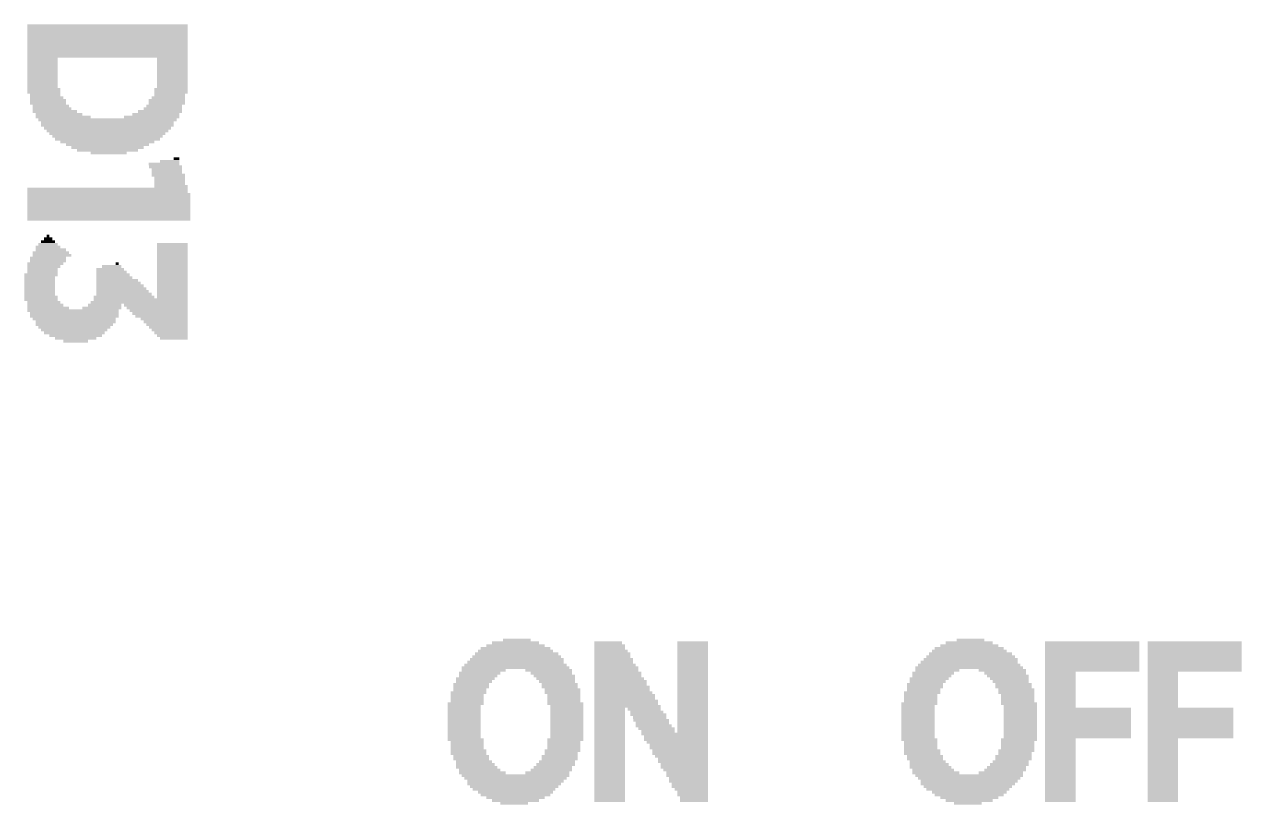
# Model space of a CAD drawing. Extents: x -50 to 50, y -28 to 28.
# Drawn here: x 6.93 to 16.25, y 21.66 to 27.63 of the extents above; entities that cross this region are included whole.
import ezdxf

# ---------------------------------------------------------------- set-up
doc = ezdxf.new("R2010")
doc.units = 0
doc.layers.add('200', color=132, linetype='CONTINUOUS')

# ---------------------------------------------------------------- blocks, each defined once
blk = doc.blocks.new('RECT')
blk.add_solid([(-0.5, -0.5), (0.5, -0.5), (-0.5, 0.5), (0.5, 0.5)])

msp = doc.modelspace()

# ---------------------------------------------------------------- block references
at = {"layer": '200'}
for p, xscale, yscale in [((7.5679, 27.6225), 1.2268, 0.0213), ((7.5679, 27.6013), 1.2268, 0.0211), ((7.5679, 27.5802), 1.2268, 0.0211), ((7.5679, 27.559), 1.2268, 0.0213), ((7.5679, 27.5378), 1.2268, 0.0211), ((7.5679, 27.5167), 1.2268, 0.0211), ((7.5679, 27.4955), 1.2268, 0.0213), ((7.5679, 27.4743), 1.2268, 0.0211), ((7.5679, 27.4532), 1.2268, 0.0211), ((7.5679, 27.432), 1.2268, 0.0213), ((7.5679, 27.4108), 1.2268, 0.0211), ((7.5679, 27.3897), 1.2268, 0.0211), ((7.0701, 27.3685), 0.2311, 0.0213), ((7.0701, 27.3473), 0.2311, 0.0211), ((7.0701, 27.3262), 0.2311, 0.0211), ((7.0701, 27.305), 0.2311, 0.0213), ((7.0701, 27.2838), 0.2311, 0.0211), ((8.0645, 27.3685), 0.2337, 0.0213), ((8.0645, 27.3473), 0.2337, 0.0211), ((8.0645, 27.3262), 0.2337, 0.0211), ((8.0645, 27.305), 0.2337, 0.0213), ((8.0645, 27.2838), 0.2337, 0.0211), ((7.0701, 27.2627), 0.2311, 0.0211), ((7.0701, 27.2415), 0.2311, 0.0213), ((7.0701, 27.2203), 0.2311, 0.0211), ((7.0701, 27.1992), 0.2311, 0.0211), ((8.0645, 27.2627), 0.2337, 0.0211), ((8.0645, 27.2415), 0.2337, 0.0213), ((8.0645, 27.2203), 0.2337, 0.0211), ((8.0645, 27.1992), 0.2337, 0.0211), ((7.0701, 27.178), 0.2311, 0.0213), ((7.0701, 27.1568), 0.2311, 0.0211), ((7.0803, 27.1357), 0.2515, 0.0211), ((7.0803, 27.1145), 0.2515, 0.0213), ((8.0543, 27.1357), 0.254, 0.0211), ((8.0543, 27.1145), 0.254, 0.0213), ((8.0645, 27.178), 0.2337, 0.0213), ((8.0645, 27.1568), 0.2337, 0.0211), ((7.0904, 27.0933), 0.2311, 0.0211), ((7.1018, 27.0722), 0.254, 0.0211), ((7.112, 27.051), 0.2743, 0.0213), ((7.112, 27.0298), 0.2743, 0.0211), ((7.1336, 27.0087), 0.2769, 0.0211), ((8.001, 27.0087), 0.2743, 0.0211), ((8.0226, 27.051), 0.2769, 0.0213), ((8.0226, 27.0298), 0.2769, 0.0211), ((8.034, 27.0722), 0.254, 0.0211), ((8.0442, 27.0933), 0.2337, 0.0211), ((7.1653, 26.9663), 0.3404, 0.0211), ((7.1438, 26.9875), 0.2972, 0.0213), ((7.1971, 26.9452), 0.3581, 0.0211), ((7.2288, 26.924), 0.4216, 0.0213), ((7.9058, 26.924), 0.4242, 0.0213), ((7.9375, 26.9452), 0.3607, 0.0211), ((7.9693, 26.9663), 0.3378, 0.0211), ((7.9908, 26.9875), 0.2946, 0.0213), ((7.5679, 26.9028), 1.0592, 0.0211), ((7.5667, 26.8817), 1.016, 0.0211), ((7.5667, 26.8605), 1.016, 0.0213), ((7.5679, 26.8393), 0.9728, 0.0211), ((7.5679, 26.8182), 0.9322, 0.0211), ((7.5667, 26.797), 0.889, 0.0213), ((7.5679, 26.7758), 0.8458, 0.0211), ((7.5679, 26.7547), 0.8052, 0.0211), ((7.5667, 26.7335), 0.7214, 0.0213), ((7.5667, 26.7123), 0.635, 0.0211), ((7.5679, 26.6912), 0.5512, 0.0211), ((7.5679, 26.67), 0.4648, 0.0213), ((7.5768, 26.6488), 0.2743, 0.0211), ((8.001, 26.5642), 0.2337, 0.0211), ((8.0112, 26.543), 0.254, 0.0213), ((8.0442, 26.5853), 0.1473, 0.0211), ((8.0962, 26.6065), 0.0432, 0.0213), ((8.034, 26.4795), 0.254, 0.0213), ((8.0226, 26.5218), 0.2311, 0.0211), ((8.0226, 26.5007), 0.2311, 0.0211), ((8.0442, 26.4583), 0.2337, 0.0211), ((7.5679, 26.3737), 1.2268, 0.0211), ((7.5679, 26.3525), 1.2268, 0.0213), ((8.0442, 26.4372), 0.2337, 0.0211), ((8.0442, 26.416), 0.2337, 0.0213), ((8.0543, 26.3948), 0.254, 0.0211), ((7.5781, 26.3313), 1.2471, 0.0211), ((7.5781, 26.3102), 1.2471, 0.0211), ((7.5781, 26.289), 1.2471, 0.0213), ((7.5781, 26.2678), 1.2471, 0.0211), ((7.5781, 26.2467), 1.2471, 0.0211), ((7.5781, 26.2255), 1.2471, 0.0213), ((7.5781, 26.2043), 1.2471, 0.0211), ((7.5781, 26.1832), 1.2471, 0.0211), ((7.5781, 26.162), 1.2471, 0.0213), ((7.5781, 26.1408), 1.2471, 0.0211), ((7.1133, 25.9927), 0.0635, 0.0211), ((7.112, 26.0138), 0.0203, 0.0211), ((7.1336, 25.8868), 0.2769, 0.0211), ((7.112, 25.9292), 0.188, 0.0211), ((7.1336, 25.908), 0.2311, 0.0213), ((7.112, 25.9503), 0.1473, 0.0211), ((7.112, 25.9715), 0.1067, 0.0213), ((8.0645, 25.9503), 0.2337, 0.0211), ((8.0645, 25.9292), 0.2337, 0.0211), ((8.0645, 25.908), 0.2337, 0.0213), ((8.0645, 25.8868), 0.2337, 0.0211), ((7.0917, 25.8022), 0.2743, 0.0211), ((7.112, 25.8445), 0.2743, 0.0213), ((7.112, 25.8233), 0.2743, 0.0211), ((7.1438, 25.8657), 0.2972, 0.0211), ((7.6416, 25.8022), 0.0229, 0.0211), ((8.0645, 25.8657), 0.2337, 0.0211), ((8.0645, 25.8445), 0.2337, 0.0213), ((8.0645, 25.8233), 0.2337, 0.0211), ((8.0645, 25.8022), 0.2337, 0.0211), ((7.0587, 25.7175), 0.254, 0.0213), ((7.0803, 25.781), 0.2515, 0.0213), ((7.0701, 25.7598), 0.2311, 0.0211), ((7.0701, 25.7387), 0.2311, 0.0211), ((7.6098, 25.7175), 0.254, 0.0213), ((7.5883, 25.7598), 0.2108, 0.0211), ((7.5984, 25.7387), 0.2311, 0.0211), ((7.5997, 25.781), 0.1473, 0.0213), ((8.0645, 25.781), 0.2337, 0.0213), ((8.0645, 25.7598), 0.2337, 0.0211), ((8.0645, 25.7387), 0.2337, 0.0211), ((8.0645, 25.7175), 0.2337, 0.0213), ((7.0485, 25.6963), 0.2337, 0.0211), ((7.0485, 25.6752), 0.2337, 0.0211), ((7.0485, 25.654), 0.2337, 0.0213), ((7.0485, 25.6328), 0.2337, 0.0211), ((7.0485, 25.6117), 0.2337, 0.0211), ((7.6733, 25.6117), 0.381, 0.0211), ((7.62, 25.6963), 0.2743, 0.0211), ((7.6416, 25.6752), 0.3175, 0.0211), ((7.6518, 25.654), 0.3378, 0.0213), ((7.6632, 25.6328), 0.3607, 0.0211), ((8.0645, 25.6963), 0.2337, 0.0211), ((8.0645, 25.6752), 0.2337, 0.0211), ((8.0645, 25.654), 0.2337, 0.0213), ((8.0645, 25.6328), 0.2337, 0.0211), ((8.0645, 25.6117), 0.2337, 0.0211), ((7.0485, 25.5905), 0.2337, 0.0213), ((7.0485, 25.5693), 0.2337, 0.0211), ((7.0587, 25.5482), 0.254, 0.0211), ((7.0587, 25.527), 0.254, 0.0213), ((7.6949, 25.5482), 0.4648, 0.0211), ((7.8219, 25.527), 0.7188, 0.0213), ((7.6949, 25.5693), 0.4242, 0.0211), ((7.6835, 25.5905), 0.4013, 0.0213), ((8.0645, 25.5905), 0.2337, 0.0213), ((8.0645, 25.5693), 0.2337, 0.0211), ((8.0645, 25.5482), 0.2337, 0.0211), ((7.1133, 25.4635), 0.3175, 0.0213), ((7.0803, 25.5058), 0.2515, 0.0211), ((7.0917, 25.4847), 0.2743, 0.0211), ((7.3038, 25.4423), 0.6985, 0.0211), ((7.3139, 25.4212), 0.6782, 0.0211), ((7.5248, 25.4635), 0.2972, 0.0213), ((7.5463, 25.4847), 0.254, 0.0211), ((7.8105, 25.5058), 0.7417, 0.0211), ((7.9375, 25.4847), 0.4877, 0.0211), ((7.9477, 25.4635), 0.4674, 0.0213), ((7.9591, 25.4423), 0.4445, 0.0211), ((7.9693, 25.4212), 0.4242, 0.0211), ((7.3139, 25.4), 0.6782, 0.0213), ((7.3127, 25.3788), 0.635, 0.0211), ((7.3241, 25.3577), 0.6121, 0.0211), ((7.3139, 25.3365), 0.5918, 0.0213), ((7.9807, 25.4), 0.4013, 0.0213), ((8.001, 25.3788), 0.3607, 0.0211), ((8.0124, 25.3577), 0.3378, 0.0211), ((8.0226, 25.3365), 0.3175, 0.0213), ((7.3139, 25.3153), 0.5512, 0.0211), ((7.3127, 25.2942), 0.508, 0.0211), ((7.3139, 25.273), 0.4648, 0.0213), ((7.3241, 25.2518), 0.4039, 0.0211), ((8.0328, 25.3153), 0.2972, 0.0211), ((8.0442, 25.2942), 0.2743, 0.0211), ((8.0543, 25.273), 0.254, 0.0213), ((8.0645, 25.2518), 0.2337, 0.0211), ((7.3241, 25.2307), 0.3175, 0.0211), ((7.3241, 25.2095), 0.1905, 0.0213), ((8.0759, 25.2307), 0.2108, 0.0211), ((10.6896, 22.9023), 0.3581, 0.0211), ((10.6997, 22.9235), 0.2108, 0.0213), ((11.3983, 22.9023), 0.2108, 0.0211), ((12.0447, 22.9023), 0.2337, 0.0211), ((14.1605, 22.9023), 0.3607, 0.0211), ((14.1707, 22.9235), 0.2134, 0.0213), ((15.1028, 22.9023), 0.7214, 0.0211), ((15.8864, 22.9023), 0.7188, 0.0211), ((10.6997, 22.8177), 0.6375, 0.0211), ((10.6896, 22.8388), 0.5715, 0.0211), ((10.6896, 22.86), 0.5309, 0.0213), ((10.6896, 22.8812), 0.4445, 0.0211), ((11.4198, 22.8388), 0.254, 0.0211), ((11.43, 22.8177), 0.2743, 0.0211), ((11.4097, 22.8812), 0.2337, 0.0211), ((11.4097, 22.86), 0.2337, 0.0213), ((12.0447, 22.8812), 0.2337, 0.0211), ((12.0447, 22.86), 0.2337, 0.0213), ((12.0447, 22.8388), 0.2337, 0.0211), ((12.0447, 22.8177), 0.2337, 0.0211), ((14.1707, 22.8177), 0.635, 0.0211), ((14.1618, 22.8388), 0.5715, 0.0211), ((14.1605, 22.86), 0.5283, 0.0213), ((14.1618, 22.8812), 0.4445, 0.0211), ((15.1028, 22.8812), 0.7214, 0.0211), ((15.1028, 22.86), 0.7214, 0.0213), ((15.1028, 22.8388), 0.7214, 0.0211), ((15.1028, 22.8177), 0.7214, 0.0211), ((15.8864, 22.8812), 0.7188, 0.0211), ((15.8864, 22.86), 0.7188, 0.0213), ((15.8864, 22.8388), 0.7188, 0.0211), ((15.8864, 22.8177), 0.7188, 0.0211), ((10.6896, 22.733), 0.7849, 0.0213), ((10.6896, 22.7542), 0.7391, 0.0211), ((10.6997, 22.7753), 0.7188, 0.0211), ((10.6997, 22.7965), 0.6782, 0.0213), ((11.43, 22.7965), 0.2743, 0.0213), ((11.4414, 22.7753), 0.2972, 0.0211), ((11.4414, 22.7542), 0.2972, 0.0211), ((11.4516, 22.733), 0.3175, 0.0213), ((12.0447, 22.7965), 0.2337, 0.0213), ((12.0447, 22.7753), 0.2337, 0.0211), ((12.0447, 22.7542), 0.2337, 0.0211), ((12.0447, 22.733), 0.2337, 0.0213), ((14.1605, 22.733), 0.7823, 0.0213), ((14.1605, 22.7542), 0.7417, 0.0211), ((14.1719, 22.7753), 0.7188, 0.0211), ((14.1719, 22.7965), 0.6782, 0.0213), ((15.1028, 22.7965), 0.7214, 0.0213), ((15.1028, 22.7753), 0.7214, 0.0211), ((15.1028, 22.7542), 0.7214, 0.0211), ((15.1028, 22.733), 0.7214, 0.0213), ((15.8864, 22.7965), 0.7188, 0.0213), ((15.8864, 22.7753), 0.7188, 0.0211), ((15.8864, 22.7542), 0.7188, 0.0211), ((15.8864, 22.733), 0.7188, 0.0213), ((10.3823, 22.6272), 0.2972, 0.0211), ((10.4038, 22.6483), 0.2946, 0.0211), ((10.4153, 22.6695), 0.3175, 0.0213), ((10.6896, 22.7118), 0.8255, 0.0211), ((10.4458, 22.6907), 0.3378, 0.0211), ((10.9436, 22.6907), 0.3581, 0.0211), ((10.9639, 22.6695), 0.3175, 0.0213), ((10.9868, 22.6483), 0.3175, 0.0211), ((10.9969, 22.6272), 0.2972, 0.0211), ((11.4732, 22.6695), 0.3607, 0.0213), ((11.4732, 22.6483), 0.3607, 0.0211), ((11.4833, 22.6272), 0.381, 0.0211), ((11.4618, 22.7118), 0.3378, 0.0211), ((11.4618, 22.6907), 0.3378, 0.0211), ((12.0447, 22.7118), 0.2337, 0.0211), ((12.0447, 22.6907), 0.2337, 0.0211), ((12.0447, 22.6695), 0.2337, 0.0213), ((12.0447, 22.6483), 0.2337, 0.0211), ((12.0447, 22.6272), 0.2337, 0.0211), ((13.8544, 22.6272), 0.2972, 0.0211), ((13.8849, 22.6695), 0.3175, 0.0213), ((13.8748, 22.6483), 0.2972, 0.0211), ((14.1605, 22.7118), 0.823, 0.0211), ((13.9179, 22.6907), 0.3378, 0.0211), ((14.4145, 22.6907), 0.3607, 0.0211), ((14.4361, 22.6695), 0.3175, 0.0213), ((14.4564, 22.6483), 0.3175, 0.0211), ((14.4678, 22.6272), 0.2946, 0.0211), ((15.1028, 22.7118), 0.7214, 0.0211), ((15.1028, 22.6907), 0.7214, 0.0211), ((14.859, 22.6695), 0.2337, 0.0213), ((14.859, 22.6483), 0.2337, 0.0211), ((14.859, 22.6272), 0.2337, 0.0211), ((15.8864, 22.7118), 0.7188, 0.0211), ((15.8864, 22.6907), 0.7188, 0.0211), ((15.6426, 22.6695), 0.2311, 0.0213), ((15.6426, 22.6483), 0.2311, 0.0211), ((15.6426, 22.6272), 0.2311, 0.0211), ((10.3403, 22.5425), 0.254, 0.0213), ((10.3505, 22.5848), 0.2743, 0.0211), ((10.3505, 22.5637), 0.2743, 0.0211), ((10.3721, 22.606), 0.2769, 0.0213), ((11.0071, 22.606), 0.2769, 0.0213), ((11.0274, 22.5848), 0.2769, 0.0211), ((11.0274, 22.5637), 0.2769, 0.0211), ((11.049, 22.5425), 0.2743, 0.0213), ((11.4935, 22.606), 0.4013, 0.0213), ((11.4935, 22.5848), 0.4013, 0.0211), ((11.5049, 22.5637), 0.4242, 0.0211), ((11.5049, 22.5425), 0.4242, 0.0213), ((12.0447, 22.606), 0.2337, 0.0213), ((12.0447, 22.5848), 0.2337, 0.0211), ((12.0447, 22.5637), 0.2337, 0.0211), ((12.0447, 22.5425), 0.2337, 0.0213), ((13.8227, 22.5848), 0.2743, 0.0211), ((13.8227, 22.5637), 0.2743, 0.0211), ((13.8125, 22.5425), 0.254, 0.0213), ((13.843, 22.606), 0.2743, 0.0213), ((14.478, 22.606), 0.2743, 0.0213), ((14.4996, 22.5848), 0.2769, 0.0211), ((14.4996, 22.5637), 0.2769, 0.0211), ((14.5212, 22.5425), 0.2743, 0.0213), ((14.859, 22.606), 0.2337, 0.0213), ((14.859, 22.5848), 0.2337, 0.0211), ((14.859, 22.5637), 0.2337, 0.0211), ((14.859, 22.5425), 0.2337, 0.0213), ((15.6426, 22.606), 0.2311, 0.0213), ((15.6426, 22.5848), 0.2311, 0.0211), ((15.6426, 22.5637), 0.2311, 0.0211), ((15.6426, 22.5425), 0.2311, 0.0213), ((10.3086, 22.4367), 0.2769, 0.0211), ((10.3302, 22.5213), 0.2743, 0.0211), ((10.32, 22.5002), 0.254, 0.0211), ((10.32, 22.479), 0.254, 0.0213), ((10.32, 22.4578), 0.254, 0.0211), ((11.049, 22.5213), 0.2743, 0.0211), ((11.0592, 22.5002), 0.254, 0.0211), ((11.0592, 22.479), 0.254, 0.0213), ((11.0592, 22.4578), 0.254, 0.0211), ((11.0706, 22.4367), 0.2769, 0.0211), ((11.5151, 22.5213), 0.4445, 0.0211), ((11.5252, 22.5002), 0.4648, 0.0211), ((11.5252, 22.479), 0.4648, 0.0213), ((11.5367, 22.4578), 0.4877, 0.0211), ((11.5367, 22.4367), 0.4877, 0.0211), ((12.0447, 22.5213), 0.2337, 0.0211), ((12.0447, 22.5002), 0.2337, 0.0211), ((12.0447, 22.479), 0.2337, 0.0213), ((12.0447, 22.4578), 0.2337, 0.0211), ((12.0447, 22.4367), 0.2337, 0.0211), ((13.7795, 22.4367), 0.2743, 0.0211), ((13.8011, 22.5213), 0.2769, 0.0211), ((13.7897, 22.5002), 0.254, 0.0211), ((13.7897, 22.479), 0.254, 0.0213), ((13.7897, 22.4578), 0.254, 0.0211), ((14.5212, 22.5213), 0.2743, 0.0211), ((14.5313, 22.5002), 0.254, 0.0211), ((14.5313, 22.479), 0.254, 0.0213), ((14.5313, 22.4578), 0.254, 0.0211), ((14.5415, 22.4367), 0.2743, 0.0211), ((14.859, 22.5213), 0.2337, 0.0211), ((14.859, 22.5002), 0.2337, 0.0211), ((14.859, 22.479), 0.2337, 0.0213), ((14.859, 22.4578), 0.2337, 0.0211), ((14.859, 22.4367), 0.2337, 0.0211), ((15.6426, 22.5213), 0.2311, 0.0211), ((15.6426, 22.5002), 0.2311, 0.0211), ((15.6426, 22.479), 0.2311, 0.0213), ((15.6426, 22.4578), 0.2311, 0.0211), ((15.6426, 22.4367), 0.2311, 0.0211), ((10.2972, 22.4155), 0.254, 0.0213), ((10.2972, 22.3943), 0.254, 0.0211), ((10.2972, 22.3732), 0.254, 0.0211), ((10.2972, 22.352), 0.254, 0.0213), ((11.082, 22.4155), 0.254, 0.0213), ((11.082, 22.3943), 0.254, 0.0211), ((11.082, 22.3732), 0.254, 0.0211), ((11.082, 22.352), 0.254, 0.0213), ((11.5468, 22.4155), 0.508, 0.0213), ((11.4097, 22.3943), 0.2337, 0.0211), ((11.4097, 22.3732), 0.2337, 0.0211), ((11.4097, 22.352), 0.2337, 0.0213), ((11.6738, 22.3943), 0.254, 0.0211), ((11.7056, 22.352), 0.2769, 0.0213), ((11.6942, 22.3732), 0.254, 0.0211), ((12.0447, 22.4155), 0.2337, 0.0213), ((12.0447, 22.3943), 0.2337, 0.0211), ((12.0447, 22.3732), 0.2337, 0.0211), ((12.0447, 22.352), 0.2337, 0.0213), ((13.7693, 22.4155), 0.254, 0.0213), ((13.7693, 22.3943), 0.254, 0.0211), ((13.7693, 22.3732), 0.254, 0.0211), ((13.7693, 22.352), 0.254, 0.0213), ((14.5517, 22.4155), 0.254, 0.0213), ((14.5517, 22.3943), 0.254, 0.0211), ((14.5517, 22.3732), 0.254, 0.0211), ((14.5517, 22.352), 0.254, 0.0213), ((15.0711, 22.3943), 0.6579, 0.0211), ((15.0711, 22.3732), 0.6579, 0.0211), ((15.0711, 22.352), 0.6579, 0.0213), ((14.859, 22.4155), 0.2337, 0.0213), ((15.6426, 22.4155), 0.2311, 0.0213), ((15.8547, 22.3943), 0.6553, 0.0211), ((15.8547, 22.3732), 0.6553, 0.0211), ((15.8547, 22.352), 0.6553, 0.0213), ((10.2972, 22.3308), 0.254, 0.0211), ((10.2972, 22.3097), 0.254, 0.0211), ((10.2972, 22.2885), 0.254, 0.0213), ((10.2972, 22.2673), 0.254, 0.0211), ((11.082, 22.3308), 0.254, 0.0211), ((11.082, 22.3097), 0.254, 0.0211), ((11.082, 22.2885), 0.254, 0.0213), ((11.082, 22.2673), 0.254, 0.0211), ((11.4097, 22.3308), 0.2337, 0.0211), ((11.4097, 22.3097), 0.2337, 0.0211), ((11.4097, 22.2885), 0.2337, 0.0213), ((11.4097, 22.2673), 0.2337, 0.0211), ((11.717, 22.3308), 0.254, 0.0211), ((11.7272, 22.3097), 0.2743, 0.0211), ((11.7373, 22.2885), 0.254, 0.0213), ((11.7475, 22.2673), 0.2743, 0.0211), ((12.0447, 22.3308), 0.2337, 0.0211), ((12.0447, 22.3097), 0.2337, 0.0211), ((12.0447, 22.2885), 0.2337, 0.0213), ((12.0447, 22.2673), 0.2337, 0.0211), ((13.7693, 22.3308), 0.254, 0.0211), ((13.7693, 22.3097), 0.254, 0.0211), ((13.7693, 22.2885), 0.254, 0.0213), ((13.7693, 22.2673), 0.254, 0.0211), ((14.5517, 22.3308), 0.254, 0.0211), ((14.5517, 22.3097), 0.254, 0.0211), ((14.5517, 22.2885), 0.254, 0.0213), ((14.5517, 22.2673), 0.254, 0.0211), ((15.0711, 22.3308), 0.6579, 0.0211), ((15.0711, 22.3097), 0.6579, 0.0211), ((15.0711, 22.2885), 0.6579, 0.0213), ((15.0711, 22.2673), 0.6579, 0.0211), ((15.8547, 22.3308), 0.6553, 0.0211), ((15.8547, 22.3097), 0.6553, 0.0211), ((15.8547, 22.2885), 0.6553, 0.0213), ((15.8547, 22.2673), 0.6553, 0.0211), ((10.3086, 22.1615), 0.2769, 0.0213), ((10.2972, 22.2462), 0.254, 0.0211), ((10.2972, 22.225), 0.254, 0.0213), ((10.2972, 22.2038), 0.254, 0.0211), ((10.2972, 22.1827), 0.254, 0.0211), ((11.0706, 22.1615), 0.2769, 0.0213), ((11.082, 22.2462), 0.254, 0.0211), ((11.082, 22.225), 0.254, 0.0213), ((11.082, 22.2038), 0.254, 0.0211), ((11.082, 22.1827), 0.254, 0.0211), ((11.4097, 22.2462), 0.2337, 0.0211), ((11.4097, 22.225), 0.2337, 0.0213), ((11.4097, 22.2038), 0.2337, 0.0211), ((11.4097, 22.1827), 0.2337, 0.0211), ((11.4097, 22.1615), 0.2337, 0.0213), ((11.7691, 22.2462), 0.2769, 0.0211), ((11.7805, 22.225), 0.254, 0.0213), ((11.9075, 22.2038), 0.508, 0.0211), ((11.9177, 22.1827), 0.4877, 0.0211), ((11.9177, 22.1615), 0.4877, 0.0213), ((12.0447, 22.2462), 0.2337, 0.0211), ((12.0447, 22.225), 0.2337, 0.0213), ((13.7693, 22.2462), 0.254, 0.0211), ((13.7693, 22.225), 0.254, 0.0213), ((13.7693, 22.2038), 0.254, 0.0211), ((13.7693, 22.1827), 0.254, 0.0211), ((13.7795, 22.1615), 0.2743, 0.0213), ((14.5415, 22.1615), 0.2743, 0.0213), ((14.5517, 22.2462), 0.254, 0.0211), ((14.5517, 22.225), 0.254, 0.0213), ((14.5517, 22.2038), 0.254, 0.0211), ((14.5517, 22.1827), 0.254, 0.0211), ((15.0711, 22.2462), 0.6579, 0.0211), ((15.0711, 22.225), 0.6579, 0.0213), ((15.0711, 22.2038), 0.6579, 0.0211), ((15.0711, 22.1827), 0.6579, 0.0211), ((14.859, 22.1615), 0.2337, 0.0213), ((15.8547, 22.2462), 0.6553, 0.0211), ((15.8547, 22.225), 0.6553, 0.0213), ((15.8547, 22.2038), 0.6553, 0.0211), ((15.8547, 22.1827), 0.6553, 0.0211), ((15.6426, 22.1615), 0.2311, 0.0213), ((10.32, 22.1403), 0.254, 0.0211), ((10.32, 22.1192), 0.254, 0.0211), ((10.32, 22.098), 0.254, 0.0213), ((10.3302, 22.0768), 0.2743, 0.0211), ((11.049, 22.0768), 0.2743, 0.0211), ((11.0592, 22.1403), 0.254, 0.0211), ((11.0592, 22.1192), 0.254, 0.0211), ((11.0592, 22.098), 0.254, 0.0213), ((11.4097, 22.1403), 0.2337, 0.0211), ((11.4097, 22.1192), 0.2337, 0.0211), ((11.4097, 22.098), 0.2337, 0.0213), ((11.4097, 22.0768), 0.2337, 0.0211), ((11.9278, 22.1403), 0.4674, 0.0211), ((11.9393, 22.1192), 0.4445, 0.0211), ((11.9393, 22.098), 0.4445, 0.0213), ((11.9494, 22.0768), 0.4242, 0.0211), ((13.8011, 22.0768), 0.2769, 0.0211), ((13.7897, 22.1403), 0.254, 0.0211), ((13.7897, 22.1192), 0.254, 0.0211), ((13.7897, 22.098), 0.254, 0.0213), ((14.5212, 22.0768), 0.2743, 0.0211), ((14.5313, 22.1403), 0.254, 0.0211), ((14.5313, 22.1192), 0.254, 0.0211), ((14.5313, 22.098), 0.254, 0.0213), ((14.859, 22.1403), 0.2337, 0.0211), ((14.859, 22.1192), 0.2337, 0.0211), ((14.859, 22.098), 0.2337, 0.0213), ((14.859, 22.0768), 0.2337, 0.0211), ((15.6426, 22.1403), 0.2311, 0.0211), ((15.6426, 22.1192), 0.2311, 0.0211), ((15.6426, 22.098), 0.2311, 0.0213), ((15.6426, 22.0768), 0.2311, 0.0211), ((10.3302, 22.0557), 0.2743, 0.0211), ((10.3505, 22.0345), 0.2743, 0.0213), ((10.3505, 22.0133), 0.2743, 0.0211), ((10.3721, 21.9922), 0.2769, 0.0211), ((10.3823, 21.971), 0.2972, 0.0213), ((10.9969, 21.971), 0.2972, 0.0213), ((11.0071, 21.9922), 0.2769, 0.0211), ((11.0274, 22.0345), 0.2769, 0.0213), ((11.0274, 22.0133), 0.2769, 0.0211), ((11.0388, 22.0557), 0.254, 0.0211), ((11.4097, 22.0557), 0.2337, 0.0211), ((11.4097, 22.0345), 0.2337, 0.0213), ((11.4097, 22.0133), 0.2337, 0.0211), ((11.4097, 21.9922), 0.2337, 0.0211), ((11.4097, 21.971), 0.2337, 0.0213), ((11.9494, 22.0557), 0.4242, 0.0211), ((11.9596, 22.0345), 0.4039, 0.0213), ((11.971, 22.0133), 0.381, 0.0211), ((11.971, 21.9922), 0.381, 0.0211), ((11.9812, 21.971), 0.3607, 0.0213), ((13.8011, 22.0557), 0.2769, 0.0211), ((13.8227, 22.0345), 0.2743, 0.0213), ((13.8227, 22.0133), 0.2743, 0.0211), ((13.843, 21.9922), 0.2743, 0.0211), ((13.8544, 21.971), 0.2972, 0.0213), ((14.4678, 21.971), 0.2946, 0.0213), ((14.478, 21.9922), 0.2743, 0.0211), ((14.4996, 22.0345), 0.2769, 0.0213), ((14.4996, 22.0133), 0.2769, 0.0211), ((14.511, 22.0557), 0.254, 0.0211), ((14.859, 22.0557), 0.2337, 0.0211), ((14.859, 22.0345), 0.2337, 0.0213), ((14.859, 22.0133), 0.2337, 0.0211), ((14.859, 21.9922), 0.2337, 0.0211), ((14.859, 21.971), 0.2337, 0.0213), ((15.6426, 22.0557), 0.2311, 0.0211), ((15.6426, 22.0345), 0.2311, 0.0213), ((15.6426, 22.0133), 0.2311, 0.0211), ((15.6426, 21.9922), 0.2311, 0.0211), ((15.6426, 21.971), 0.2311, 0.0213), ((10.3924, 21.9498), 0.3175, 0.0211), ((10.4153, 21.9287), 0.3175, 0.0211), ((10.4356, 21.9075), 0.3581, 0.0213), ((10.6896, 21.8863), 0.8255, 0.0211), ((10.9334, 21.9075), 0.3378, 0.0213), ((10.9639, 21.9287), 0.3175, 0.0211), ((10.9753, 21.9498), 0.2946, 0.0211), ((11.4097, 21.9498), 0.2337, 0.0211), ((11.4097, 21.9287), 0.2337, 0.0211), ((11.4097, 21.9075), 0.2337, 0.0213), ((11.4097, 21.8863), 0.2337, 0.0211), ((11.9812, 21.9498), 0.3607, 0.0211), ((11.9913, 21.9287), 0.3404, 0.0211), ((12.0028, 21.9075), 0.3175, 0.0213), ((12.0028, 21.8863), 0.3175, 0.0211), ((13.8646, 21.9498), 0.3175, 0.0211), ((13.9065, 21.9075), 0.3607, 0.0213), ((13.8849, 21.9287), 0.3175, 0.0211), ((14.1605, 21.8863), 0.823, 0.0211), ((14.4031, 21.9075), 0.3378, 0.0213), ((14.4361, 21.9287), 0.3175, 0.0211), ((14.4463, 21.9498), 0.2972, 0.0211), ((14.859, 21.9498), 0.2337, 0.0211), ((14.859, 21.9287), 0.2337, 0.0211), ((14.859, 21.9075), 0.2337, 0.0213), ((14.859, 21.8863), 0.2337, 0.0211), ((15.6426, 21.9498), 0.2311, 0.0211), ((15.6426, 21.9287), 0.2311, 0.0211), ((15.6426, 21.9075), 0.2311, 0.0213), ((15.6426, 21.8863), 0.2311, 0.0211), ((10.6896, 21.8652), 0.7849, 0.0211), ((10.6794, 21.8228), 0.7188, 0.0211), ((10.6896, 21.844), 0.7391, 0.0213), ((10.6794, 21.8017), 0.6782, 0.0211), ((11.4097, 21.8652), 0.2337, 0.0211), ((11.4097, 21.844), 0.2337, 0.0213), ((11.4097, 21.8228), 0.2337, 0.0211), ((11.4097, 21.8017), 0.2337, 0.0211), ((12.0129, 21.8652), 0.2972, 0.0211), ((12.0129, 21.844), 0.2972, 0.0213), ((12.0231, 21.8228), 0.2769, 0.0211), ((12.0231, 21.8017), 0.2769, 0.0211), ((14.1605, 21.8652), 0.7823, 0.0211), ((14.1605, 21.844), 0.7417, 0.0213), ((14.1503, 21.8228), 0.7214, 0.0211), ((14.1503, 21.8017), 0.6756, 0.0211), ((14.859, 21.8652), 0.2337, 0.0211), ((14.859, 21.844), 0.2337, 0.0213), ((14.859, 21.8228), 0.2337, 0.0211), ((14.859, 21.8017), 0.2337, 0.0211), ((15.6426, 21.8652), 0.2311, 0.0211), ((15.6426, 21.844), 0.2311, 0.0213), ((15.6426, 21.8228), 0.2311, 0.0211), ((15.6426, 21.8017), 0.2311, 0.0211), ((10.6782, 21.7805), 0.635, 0.0213), ((10.6896, 21.7593), 0.5715, 0.0211), ((10.6896, 21.7382), 0.5309, 0.0211), ((10.6896, 21.717), 0.4445, 0.0213), ((10.6896, 21.6958), 0.3581, 0.0211), ((11.4097, 21.7805), 0.2337, 0.0213), ((11.4097, 21.7593), 0.2337, 0.0211), ((11.4097, 21.7382), 0.2337, 0.0211), ((11.4097, 21.717), 0.2337, 0.0213), ((11.4097, 21.6958), 0.2337, 0.0211), ((12.0345, 21.7805), 0.254, 0.0213), ((12.0447, 21.7593), 0.2337, 0.0211), ((12.0447, 21.7382), 0.2337, 0.0211), ((12.0548, 21.717), 0.2134, 0.0213), ((12.0548, 21.6958), 0.2134, 0.0211), ((14.1503, 21.7805), 0.635, 0.0213), ((14.1618, 21.7593), 0.5715, 0.0211), ((14.1605, 21.7382), 0.5283, 0.0211), ((14.1618, 21.717), 0.4445, 0.0213), ((14.1605, 21.6958), 0.3607, 0.0211), ((14.859, 21.7805), 0.2337, 0.0213), ((14.859, 21.7593), 0.2337, 0.0211), ((14.859, 21.7382), 0.2337, 0.0211), ((14.859, 21.717), 0.2337, 0.0213), ((14.859, 21.6958), 0.2337, 0.0211), ((15.6426, 21.7805), 0.2311, 0.0213), ((15.6426, 21.7593), 0.2311, 0.0211), ((15.6426, 21.7382), 0.2311, 0.0211), ((15.6426, 21.717), 0.2311, 0.0213), ((15.6426, 21.6958), 0.2311, 0.0211), ((10.6794, 21.6747), 0.2108, 0.0211), ((14.1503, 21.6747), 0.2134, 0.0211)]:
    msp.add_blockref('RECT', p, dxfattribs=dict(at, xscale=xscale, yscale=yscale))

doc.saveas('drawing.dxf')
